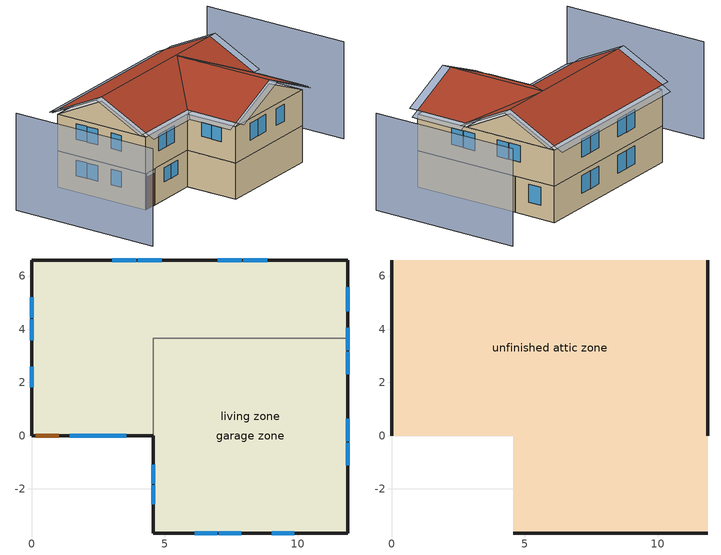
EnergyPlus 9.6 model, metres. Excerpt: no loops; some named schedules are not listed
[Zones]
garage zone
 floor foundation (FloorFndGrndUnfinSlab): 4.57,-3.66 4.57,3.66 11.89,3.66 11.89,-3.66 z0
 wall outside (WallExtUninsUnfin): 4.57,0 4.57,-3.66 11.89,-3.66 11.89,3.66 z0:2.44
 wall to living zone (WallIntFinInsUnfin Reversed): 11.89,3.66 4.57,3.66 4.57,0 z0:2.44
living zone
 floor to garage zone (FloorFinInsUnfin): 11.89,3.66 11.89,-3.66 4.57,-3.66 4.57,3.66 z2.44
 floor foundation (FloorFndGrndFinSlab): 0,0 0,6.6 11.89,6.6 11.89,3.66 4.57,3.66 4.57,0 z0
 wall outside (WallExtInsFin): 11.89,3.66 11.89,6.6 0,6.6 0,0 0.13,0 1.05,0 4.57,0 z0:2.44; 0,6.6 0,0 4.57,0 4.57,-3.66 11.89,-3.66 11.89,6.6 0,6.6 z2.44:4.88
 window (WindowConstruction): 11.89,4.68 11.89,5.58 z0.94:2.13; 2.06,0 2.78,0 / 2.84,0 3.56,0 z1.18:2.13; 0,5.21 0,4.43 / 0,4.37 0,3.59 / 0,2.59 0,1.81 z3.54:4.57; 8.86,6.6 7.96,6.6 / 7.89,6.6 6.99,6.6 / 4.9,6.6 3.99,6.6 / 3.93,6.6 3.03,6.6 z3.37:4.57; 11.89,-1.11 11.89,-0.27 / 11.89,-0.21 11.89,0.63 / 11.89,2.31 11.89,3.15 / 11.89,3.21 11.89,4.05 / 6.13,-3.66 6.98,-3.66 / 7.04,-3.66 7.89,-3.66 / 9.03,-3.66 9.87,-3.66 z3.45:4.57; 4.57,-1.09 4.57,-1.8 / 4.57,-1.86 4.57,-2.57 z3.63:4.57; 1.44,0 2.26,0 / 2.32,0 3.13,0 z3.48:4.57; 0,5.21 0,4.43 / 0,4.37 0,3.59 / 0,2.59 0,1.81 z1.1:2.13; 8.86,6.6 7.96,6.6 / 7.89,6.6 6.99,6.6 / 4.9,6.6 3.99,6.6 / 3.93,6.6 3.03,6.6 z0.93:2.13
 door (Door): 0.15,0 1.02,0 z0:2.13
unfinished attic zone
 floor to living zone (FloorFinInsUnfinAttic): 11.89,6.6 11.89,0 0,0 0,6.6 z4.88; 4.57,-3.66 4.57,0 11.89,0 11.89,-3.66 z4.88
 wall outside (WallExtUninsUnfin): 0,3.3,6.53 0,6.6,4.88 0,0,4.88; 11.89,3.3,6.53 11.89,0,4.88 11.89,6.6,4.88; 4.57,-3.66,4.88 11.89,-3.66,4.88 8.23,-3.66,6.52
 roof outside (RoofUnfinInsExt): 0,3.3,6.83 11.89,3.3,6.83 11.89,6.6,5.18 0,6.6,5.18; 4.57,0,5.15 4.57,-3.66,5.15 8.23,-3.66,6.79 8.23,3.28,6.79; 11.89,0,5.15 8.23,3.28,6.79 8.23,-3.66,6.79 11.89,-3.66,5.15; 0,3.3,6.83 0,0,5.18 4.57,0,5.18 8.23,3.28,6.82 11.89,0,5.18 11.89,3.3,6.83
shading: -4.57,6.6 -4.57,-3.66 / 16.46,-3.66 16.46,6.6 z0:6.53; 11.89,4.68 11.89,5.58 z0.94:2.13; 2.06,0 2.78,0 / 2.84,0 3.56,0 z1.18:2.13; 0,5.21 0,4.43 / 0,4.37 0,3.59 / 0,2.59 0,1.81 z3.54:4.57; 8.86,6.6 7.96,6.6 / 7.89,6.6 6.99,6.6 / 4.9,6.6 3.99,6.6 / 3.93,6.6 3.03,6.6 z3.37:4.57; 11.89,-1.11 11.89,-0.27 / 11.89,-0.21 11.89,0.63 / 11.89,2.31 11.89,3.15 / 11.89,3.21 11.89,4.05 / 6.13,-3.66 6.98,-3.66 / 7.04,-3.66 7.89,-3.66 / 9.03,-3.66 9.87,-3.66 z3.45:4.57; 4.57,-1.09 4.57,-1.8 / 4.57,-1.86 4.57,-2.57 z3.63:4.57; 1.44,0 2.26,0 / 2.32,0 3.13,0 z3.48:4.57; 0,5.21 0,4.43 / 0,4.37 0,3.59 / 0,2.59 0,1.81 z1.1:2.13; 8.86,6.6 7.96,6.6 / 7.89,6.6 6.99,6.6 / 4.9,6.6 3.99,6.6 / 3.93,6.6 3.03,6.6 z0.93:2.13; -0.61,6.6,5.18 -0.61,3.3,6.83 0,3.3,6.83 0,6.6,5.18; 12.5,3.3,6.83 12.5,6.6,5.18 11.89,6.6,5.18 11.89,3.3,6.83; 11.89,7.21,4.88 0,7.21,4.88 0,6.6,5.18 11.89,6.6,5.18; 3.96,0,4.88 3.96,-3.66,4.88 4.57,-3.66,5.15 4.57,0,5.15; 4.57,-4.27,5.15 8.23,-4.27,6.79 8.23,-3.66,6.79 4.57,-3.66,5.15; 12.5,-3.66,4.88 12.5,0,4.88 11.89,0,5.15 11.89,-3.66,5.15; 8.23,-4.27,6.79 11.89,-4.27,5.15 11.89,-3.66,5.15 8.23,-3.66,6.79; -0.61,3.3,6.83 -0.61,0,5.18 0,0,5.18 0,3.3,6.83; 0,-0.61,4.88 4.57,-0.61,4.88 4.57,0,5.18 0,0,5.18; 12.5,0,5.18 12.5,3.3,6.83 11.89,3.3,6.83 11.89,0,5.18
[Building]
Building 1: North Axis {deg}=45; Terrain=Suburbs
[Site:Location]
Denver-Aurora-Buckley AFB: Latitude {deg}=39.72; Longitude {deg}=-104.75; Time Zone {hr}=-7; Elevation {m}=1726
[Site:GroundTemperature:Deep]
16.5855, 16.5855, 16.5855, 16.5855, 16.5855, 16.5855, 16.5855, 16.5855, 16.5855, 16.5855, 16.5855, 16.5855
[Site:WaterMainsTemperature]
Calculation Method=Correlation; Annual Average Outdoor Air Temperature {C}=16.5855; Maximum Difference In Monthly Average Outdoor Air Temperatures {deltaC}=22.4263
[Material] Roughness=Rough
Name | Thickness {m} | Conductivity {W/m-K} | Density {kg/m3} | Specific Heat {J/kg-K} | Thermal Absorptance | Solar Absorptance | Visible Absorptance
Asphalt Shingles&#44 Medium | 0.009525 | 0.162714 | 1121.4 | 1465.45 | 0.91 | 0.85 | 0.85
Concrete 4.0 in. | 0.1016 | 1.803125 | 2242.8 | 837.4 | 0.9 | 0.7 | 0.7
DoorMaterial | 0.04445 | 0.0612267 | 512.64 | 1214.23 | 0.82 | 0.3 | 0.3
Drywall 0.5 in. | 0.0127 | 0.160291 | 801 | 837.4 | 0.9 | 0.5 | 0.1
Floor Covering | 0.0127 | 0.0433444 | 54.468 | 1339.84 | 0.9 | 0.9 | 0.7
FloorFinStudAndAirFloor | 0.1397 | 0.557395 | 67.691 | 1210.98 | 0.9 | 0.5 | 0.9
FloorIns | 0.1397 | 1.90491 | 67.691 | 1210.98 | 0.82 | 0.3 | 0.3
FloorUAAdditionalCeilingIns | 0.196342 | 0.0539976 | 16.02 | 1046.75 | 0.9 | 0.7 | 0.7
FloorUATrussandIns | 0.0889 | 0.0564573 | 50.7834 | 1165.1 | 0.9 | 0.5 | 0.9
FootingMaterial; FootingMaterial 1 | 0.2032 | 1.803125 | 2242.8 | 837.4 | 0.9 | 0.7 | 0.7
FoundationIntHorizIns; FoundationIntVertIns | 0.051816 | 0.029427 | 32.04 | 1214.23 | 0.9 | 0.7 | 0.7
res furniture material living space|story 2 | 0.1524 | 0.115458 | 640.8 | 1214.23 | 0.9 | 0.6 | 0.1
RoofSheathing | 0.01905 | 0.115458 | 512.64 | 1214.23 | 0.82 | 0.3 | 0.3
RoofUARoofIns | 0.18415 | 8.02397 | 37.0049 | 1207.88 | 0.91 | 0.85 | 0.91
WallSheathing | 0.0127 | 0.115458 | 512.64 | 1214.23 | 0.82 | 0.3 | 0.3
WallStudAndCavity | 0.0889 | 0.0596343 | 162.403 | 1178.92 | 0.92 | 0.75 | 0.92
WallStudAndCavity 1 | 0.0889 | 0.0607137 | 162.403 | 1178.92 | 0.82 | 0.3 | 0.82
WallStudAndCavity 2 | 0.0889 | 0.384544 | 83.0341 | 1211.67 | 0.92 | 0.75 | 0.92
WallStudAndCavity 3 | 0.0889 | 0.397942 | 83.0341 | 1211.67 | 0.82 | 0.3 | 0.3
Wood Floor | 0.015875 | 0.115458 | 544.68 | 1214.23 | 0.9 | 0.7 | 0.7
Wood&#44 Medium/Dark | 0.0254 | 0.102417 | 544.68 | 1172.36 | 0.92 | 0.75 | 0.75
[WindowMaterial:SimpleGlazingSystem]
WindowMaterial: U-Factor {W/m2-K}=4.76952; Solar Heat Gain Coefficient=0.63
[Construction]
Door: DoorMaterial
FloorFinInsUnfin: FloorIns, RoofSheathing, Wood Floor, Floor Covering
FloorFinInsUnfinAttic: Drywall 0.5 in., FloorUATrussandIns, FloorUAAdditionalCeilingIns
FloorFinUninsFin Reversed: Floor Covering, Wood Floor, RoofSheathing, FloorFinStudAndAirFloor, Drywall 0.5 in.
FloorFndGrndFinSlab: Concrete 4.0 in., Floor Covering
FloorFndGrndUnfinSlab: Concrete 4.0 in.
FootingConstruction: FootingMaterial
FootingConstruction 1: FootingMaterial 1
res furniture construction garage space; res furniture construction living space; res furniture construction living space|story 2: res furniture material living space|story 2
RoofUnfinInsExt: Asphalt Shingles&#44 Medium, RoofSheathing, RoofUARoofIns
WallExtInsFin: Wood&#44 Medium/Dark, WallSheathing, WallStudAndCavity, Drywall 0.5 in.
WallExtUninsUnfin: Wood&#44 Medium/Dark, WallSheathing, WallStudAndCavity 2
WallIntFinInsUnfin Reversed: WallStudAndCavity 1, WallSheathing
WallIntFinUninsFin: WallStudAndCavity 3, Drywall 0.5 in.
WindowConstruction: WindowMaterial
[Zone] Multiplier=1; Part of Total Floor Area=Yes
Name | Floor Area {m2}
garage zone; unfinished attic zone
living zone | 157.006
[InternalMass]
Name | Construction | Zone or ZoneList | Surface Area {m2}
res furniture mass garage space | res furniture construction garage space | garage zone | 5.35122
Merged Surface 14 - Surface 15 | FloorFinUninsFin Reversed | living zone | 51.747
living space Partition | WallIntFinUninsFin | living zone | 51.747
living space|story 2 Partition | WallIntFinUninsFin | living zone | 105.259
res furniture mass living space | res furniture construction living space | living zone | 20.6988
res furniture mass living space|story 2 | res furniture construction living space|story 2 | living zone | 42.1037
[Foundation:Kiva] Wall Height Above Grade {m}=0.2032; Wall Depth Below Slab {m}=0.2032
Name | Interior Horizontal Insulation Material | Interior Horizontal Insulation Depth {m} | Interior Horizontal Insulation Width {m} | Interior Vertical Insulation Material | Interior Vertical Insulation Depth {m} | Footing Wall Construction
Foundation Kiva 1 | FoundationIntHorizIns | 0 | 0.6096 | FoundationIntVertIns | 0.1016 | FootingConstruction
Foundation Kiva 2 |  |  |  |  |  | FootingConstruction 1
[Foundation:Kiva:Settings]
Soil Conductivity {W/m-K}=1.731; Soil Density {kg/m3}=1842.3; Soil Specific Heat {J/kg-K}=418.7; Ground Solar Absorptivity=0.9; Ground Thermal Absorptivity=0.9; Ground Surface Roughness {m}=0.03; Far-Field Width {m}=40; Deep-Ground Boundary Condition=ZeroFlux; Deep-Ground Depth {m}=40; Minimum Cell Dimension {m}=0.02; Maximum Cell Growth Coefficient=1.5; Simulation Timestep=Hourly
[SurfaceProperty:ExposedFoundationPerimeter] Exposed Perimeter Calculation Method=TotalExposedPerimeter
Name | Total Exposed Perimeter {m}
Surface 1 | 18.288
Surface 7 | 26.0096
[People] Zone or ZoneList or Space or SpaceList=living zone; Number of People Schedule=occupants; Number of People Calculation Method=People; Fraction Radiant=0.319734; Sensible Heat Fraction=0.573; Activity Level Schedule=res occupants activity schedule; Carbon Dioxide Generation Rate {m3/s-W}=0; Enable ASHRAE 55 Comfort Warnings=No; Mean Radiant Temperature Calculation Type=ZoneAveraged
Name | Number of People
res occupants|living space | 0.329586
res occupants|living space|story 2 | 0.670414
[Lights] Design Level Calculation Method=LightingLevel; Return Air Fraction=0; Fraction Radiant=0.6; Fraction Visible=0.2; Fraction Replaceable=1
Name | Zone or ZoneList or Space or SpaceList | Schedule | Lighting Level {W}
res lighting garage garage space | garage zone | lighting_garage | 6.1129
res lighting interior living space | living zone | lighting_interior | 110.681
res lighting interior living space|story 2 | living zone | lighting_interior | 225.138
[ElectricEquipment] Zone or ZoneList or Space or SpaceList=living zone; Design Level Calculation Method=EquipmentLevel
Name | Schedule | Design Level {W} | Fraction Latent | Fraction Radiant | Fraction Lost
res cd electric | clothes_dryer | 7375.57 | 0.05 | 0.09 | 0.8
res ceil fan | ceiling_fan | 25.5712 | 0 | 0.558 | 0
res cw | clothes_washer_power | 1528.8 | 0 | 0.48 | 0.2
res infil_1 bath fan; res infil_1 house fan; res infil_1 range fan | Always On Discrete | 0 | 0 | 0 | 1
res misc plug loads|living space | plug_loads | 287.217 | 0.021 | 0.558 | 0.049
res misc plug loads|living space|story 2 | plug_loads | 584.231 | 0.021 | 0.558 | 0.049
res range electric | cooking_range | 3201.58 | 0.3 | 0.24 | 0.3
res refrig | res refrig schedule | 65.0889 | 0 | 0 | 0
[OtherEquipment] Fuel Type=None; Zone or ZoneList or Space or SpaceList=living zone; Design Level Calculation Method=EquipmentLevel; Fraction Radiant=0; Fraction Lost=0
Name | Schedule | Design Level {W} | Fraction Latent
res bath | baths | 4493.54 | 0
res hot water distribution | showers | 3541.08 | 0
res shower | showers | 2579.91 | 0.486891
res sink | sinks | 533.164 | 0.311263
[ZoneInfiltration:DesignFlowRate] Zone or ZoneList=living zone; Schedule=Always On Discrete; Design Flow Rate Calculation Method=Flow/Zone; Design Flow Rate {m3/s}=0
res infil_1 flow; res nv_1 flow
[ZoneInfiltration:EffectiveLeakageArea] Schedule=Always On Discrete
Name | Zone | Effective Air Leakage Area {cm2} | Stack Coefficient | Wind Coefficient
res infil|garage space | garage zone | 408.02 | 0.000129067 | 4.38083e-05
res infil|unfinished attic space | unfinished attic zone | 3505.13 | 0.000135919 | 4.09093e-05
[Exterior:Lights]
res lighting exterior: Schedule=lighting_exterior; Design Level {W}=11.2783
[ZoneControl:Thermostat]
living zone Thermostat: Zone or ZoneList=living zone; Control Type Schedule=living zone Thermostat Schedule; Control 1=living zone temperature setpoint; Temperature Difference Between Cutout And Setpoint {deltaC}=0
[ThermostatSetpoint:DualSetpoint]
living zone temperature setpoint: Heating Setpoint Temperature Schedule=heating_sch; Cooling Setpoint Temperature Schedule=cooling_sch
[ZoneHVAC:Baseboard:RadiantConvective:Electric]
Zone HVAC Baseboard Radiant Convective Electric: Availability Schedule=Always On Discrete hvac_library; Heating Design Capacity Method=HeatingDesignCapacity; Heating Design Capacity {W}=1200; Heating Design Capacity Per Floor Area {W/m2}=0; Fraction of Autosized Heating Design Capacity=1; Efficiency=1; Fraction Radiant=0.2; Fraction of Radiant Energy Incident on People=0.3; Surface 1=Surface 37; Fraction of Radiant Energy to Surface 1=0.000601563; Surface 2=Surface 36; Fraction of Radiant Energy to Surface 2=0.00436563; Surface 3=Surface 16; Fraction of Radiant Energy to Surface 3=0.0312812; Surface 4=Surface 11; Fraction of Radiant Energy to Surface 4=0.03465; Surface 5=Surface 18; Fraction of Radiant Energy to Surface 5=0.0486062; Surface 6=Surface 8; Fraction of Radiant Energy to Surface 6=0.0312812; Surface 7=Surface 12; Fraction of Radiant Energy to Surface 7=0.017325; Surface 8=Surface 13; Fraction of Radiant Energy to Surface 8=0.0166891; Surface 9=Surface 10; Fraction of Radiant Energy to Surface 9=0.0139562; Surface 10=Surface 17; Fraction of Radiant Energy to Surface 10=0.0563062; Surface 11=Surface 20; Fraction of Radiant Energy to Surface 11=0.017325; Surface 12=Surface 22; Fraction of Radiant Energy to Surface 12=0.208826; Surface 13=Surface 29; Fraction of Radiant Energy to Surface 13=0.0177935; Surface 14=Surface 30; Fraction of Radiant Energy to Surface 14=0.0711739; Surface 15=Surface 7; Fraction of Radiant Energy to Surface 15=0.0172065; Surface 16=Surface 21; Fraction of Radiant Energy to Surface 16=0.0216562; Surface 17=Surface 19; Fraction of Radiant Energy to Surface 17=0.03465; Surface 18=Surface 9; Fraction of Radiant Energy to Surface 18=0.0563062
[Zone equipment]
living zone: Zone HVAC Baseboard Radiant Convective Electric
[EnergyManagementSystem:Sensor]
Name | Output:Variable or Output:Meter Index Key | Output:Variable or Output:Meter
res_af_1_tin_s | living zone | Zone Mean Air Temperature
res_af_1_tt_s | living zone | Zone Outdoor Air Drybulb Temperature
res_af_vw_s |  | Site Wind Speed
res_infil_1_bath_sch_s | res mv_1 bath exhaust schedule | Schedule Value
res_infil_1_dryer_sch_s | clothes_dryer_exhaust | Schedule Value
res_infil_1_range_sch_s | res mv_1 range exhaust schedule | Schedule Value
res_infil_1_wh_sch_s | Always On Discrete | Schedule Value
res_nv_1_nva_s | res nv_1 avail schedule | Schedule Value
res_nv_1_sp_s | res nv_1 temp schedule | Schedule Value
res_nv_pb_s |  | Site Outdoor Air Barometric Pressure
res_nv_wt_s |  | Site Outdoor Air Humidity Ratio
res_shower_mixsp | fixtures temperature schedule | Schedule Value
[EnergyManagementSystem:Actuator]
Name | Actuated Component Unique | Actuated Component Type | Actuated Component Control Type
res_infil_1_bath_fan_act | res infil_1 bath fan | ElectricEquipment | Electricity Rate
res_infil_1_flow_act | res infil_1 flow | Zone Infiltration | Air Exchange Flow Rate
res_infil_1_house_fan_act | res infil_1 house fan | ElectricEquipment | Electricity Rate
res_infil_1_range_fan_act | res infil_1 range fan | ElectricEquipment | Electricity Rate
res_nv_1_flow_act | res nv_1 flow | Zone Infiltration | Air Exchange Flow Rate
[EnergyManagementSystem:ProgramCallingManager]
res af_1 program calling manager: BeginTimestepBeforePredictor; res_infil_1_program; res_nv_1_program
res shower sag: EndOfSystemTimestepAfterHVACReporting; res_shower_sag
[EnergyManagementSystem:Program]
res_infil_1_program: Set p_m = 0.14; Set p_s = 0.22; Set s_m = 270; Set s_s = 370; Set z_m = 9.99744; Set z_s = 4.8768; Set f_t = (((s_m/z_m)^p_m)*((z_s/s_s)^p_s)); Set Tdiff = res_af_1_tin_s-res_af_1_tt_s; Set dT = @Abs Tdiff; Set c = 0.1265; Set Cs = 0.0872; Set Cw = 0.1594; Set n = 0.65; Set sft = (f_t*0.5); Set temp1 = ((c*Cw)*((sft*res_af_vw_s)^(2*n)))^2; Set Qn = (((c*Cs*(dT^n))^2)+temp1)^0.5; Set Tdiff = res_af_1_tin_s-res_af_1_tt_s; Set QWHV = res_infil_1_wh_sch_s*0.0; Set Qrange = res_infil_1_range_sch_s*0.0472; Set Qdryer = res_infil_1_dryer_sch_s*0.0472; Set Qbath = res_infil_1_bath_sch_s*0.0472; Set QductsOut = 0; Set QductsIn = 0; Set Qout = Qrange+Qbath+Qdryer+QductsOut; Set Qin = QWHV+QductsIn; Set faneff_wh = 1; Set res_infil_1_house_fan_act = (QWHV*300)/faneff_wh*0; Set faneff_sp = 0.4719474432000001; Set res_infil_1_range_fan_act = (Qrange*300)/faneff_sp; Set res_infil_1_bath_fan_act = (Qbath*300)/faneff_sp; Set Qfan = (@Max Qout Qin); If Qfan > 0; Set Qavg = ((Qout + Qin) / 2.0); If ((@Abs (Qout - Qavg)) / Qavg) <= 0.1; Set phi = 1; Else; Set phi = (Qn / (Qn + Qfan)); EndIf; Set Qinf_adj = phi * Qn; Else; Set Qinf_adj = Qn; EndIf; Set res_infil_1_flow_act = Qfan + Qinf_adj
res_nv_1_program: Set Tdiff = res_af_1_tin_s-res_af_1_tt_s; Set dT = (@Abs Tdiff); Set pt = (@RhFnTdbWPb res_af_1_tt_s res_nv_wt_s res_nv_pb_s); Set NVA = 10183.362352046373; Set Cs = 0.00017926040778923255; Set Cw = 8.70903777141566e-05; Set MNV = 2.1269098106880002; Set MHR = 0.0115; Set MRH = 0.7; Set temp1 = (res_nv_1_nva_s*NVA); Set SGNV = temp1*((((Cs*dT)+(Cw*(res_af_vw_s^2)))^0.5)/1000); If (res_nv_wt_s<MHR) && (pt<MRH) && (res_af_1_tin_s>res_nv_1_sp_s); Set temp2 = (res_af_1_tin_s-res_nv_1_sp_s); Set NVadj1 = temp2/(res_af_1_tin_s-res_af_1_tt_s); Set NVadj2 = (@Min NVadj1 1); Set NVadj3 = (@Max NVadj2 0); Set NVadj = SGNV*NVadj3; Set res_nv_1_flow_act = (@Min NVadj MNV); Else; Set res_nv_1_flow_act = 0; EndIf
res_shower_sag: If res_shower_vol > 0; Set ShowerTime=SystemTimeStep; Else; Set ShowerTime=0; EndIf; If (res_shower_vol > 0) && (res_shower_mixsp > res_shower_tout); Set ShowerSag=SystemTimeStep; Set ShowerE=res_shower_vol*4141170*(res_shower_mixsp-res_shower_tout); Else; Set ShowerSag=0; Set ShowerE=0; EndIf
[EnergyManagementSystem:OutputVariable] Type of Data in Variable=Summed; Update Frequency=SystemTimestep; EMS Program or Subroutine=res_shower_sag
Name | EMS Variable | Units
Shower Draw Time|unit 1 | ShowerTime | hr
Unmet Shower Energy|unit 1 | ShowerE | J
Unmet Shower Time|unit 1 | ShowerSag | hr
[Schedule:Day:Interval]
res refrig schedule allday1; res refrig schedule allday12: No, 01:00, 0.610949, 02:00, 0.595675, 03:00, 0.580401, 04:00, 0.565128, 06:00, 0.549854, 07:00, 0.580401, 08:00, 0.610949, 10:00, 0.626223, 12:00, 0.610949, 15:00, 0.641496, 16:00, 0.626223, 17:00, 0.672044, 18:00, 0.733139, 19:00, 0.763686, 20:00, 0.733139, 21:00, 0.717865, 22:00, 0.702591, 23:00, 0.672044, 24:00, 0.626223
res refrig schedule allday2: No, 01:00, 0.609489, 02:00, 0.594252, 03:00, 0.579015, 04:00, 0.563777, 06:00, 0.54854, 07:00, 0.579015, 08:00, 0.609489, 10:00, 0.624726, 12:00, 0.609489, 15:00, 0.639964, 16:00, 0.624726, 17:00, 0.670438, 18:00, 0.731387, 19:00, 0.761861, 20:00, 0.731387, 21:00, 0.71615, 22:00, 0.700912, 23:00, 0.670438, 24:00, 0.624726
res refrig schedule allday3; res refrig schedule allday4; res refrig schedule allday5: No, 01:00, 0.791241, 02:00, 0.77146, 03:00, 0.751679, 04:00, 0.731898, 06:00, 0.712117, 07:00, 0.751679, 08:00, 0.791241, 10:00, 0.811022, 12:00, 0.791241, 15:00, 0.830803, 16:00, 0.811022, 17:00, 0.870365, 18:00, 0.949489, 19:00, 0.989051, 20:00, 0.949489, 21:00, 0.929708, 22:00, 0.909927, 23:00, 0.870365, 24:00, 0.811022
res refrig schedule allday6; res refrig schedule allday7; res refrig schedule allday8; res refrig schedule allday9: No, 01:00, 0.8, 02:00, 0.78, 03:00, 0.76, 04:00, 0.74, 06:00, 0.72, 07:00, 0.76, 08:00, 0.8, 10:00, 0.82, 12:00, 0.8, 15:00, 0.84, 16:00, 0.82, 17:00, 0.88, 18:00, 0.96, 19:00, 1, 20:00, 0.96, 21:00, 0.94, 22:00, 0.92, 23:00, 0.88, 24:00, 0.82
res refrig schedule allday10: No, 01:00, 0.679562, 02:00, 0.662573, 03:00, 0.645584, 04:00, 0.628595, 06:00, 0.611606, 07:00, 0.645584, 08:00, 0.679562, 10:00, 0.696551, 12:00, 0.679562, 15:00, 0.71354, 16:00, 0.696551, 17:00, 0.747518, 18:00, 0.815474, 19:00, 0.849453, 20:00, 0.815474, 21:00, 0.798485, 22:00, 0.781496, 23:00, 0.747518, 24:00, 0.696551
res refrig schedule allday11: No, 01:00, 0.675182, 02:00, 0.658303, 03:00, 0.641423, 04:00, 0.624544, 06:00, 0.607664, 07:00, 0.641423, 08:00, 0.675182, 10:00, 0.692062, 12:00, 0.675182, 15:00, 0.708942, 16:00, 0.692062, 17:00, 0.742701, 18:00, 0.810219, 19:00, 0.843978, 20:00, 0.810219, 21:00, 0.793339, 22:00, 0.77646, 23:00, 0.742701, 24:00, 0.692062
Schedule Day 8; res refrig schedule winter design: No, 24:00, 0
res refrig schedule summer design: No, 24:00, 1
[Schedule:Week:Daily]
res refrig schedule Week Rule - Jan1-Jan28: res refrig schedule allday1, res refrig schedule allday1, res refrig schedule allday1, res refrig schedule allday1, res refrig schedule allday1, res refrig schedule allday1, res refrig schedule allday1, Schedule Day 8, res refrig schedule summer design, res refrig schedule winter design, Schedule Day 8, Schedule Day 8
res refrig schedule Week Rule - Jan29-Feb4: res refrig schedule allday1, res refrig schedule allday1, res refrig schedule allday1, res refrig schedule allday2, res refrig schedule allday2, res refrig schedule allday2, res refrig schedule allday2, Schedule Day 8, res refrig schedule summer design, res refrig schedule winter design, Schedule Day 8, Schedule Day 8
res refrig schedule Week Rule - Feb5-Feb25: res refrig schedule allday2, res refrig schedule allday2, res refrig schedule allday2, res refrig schedule allday2, res refrig schedule allday2, res refrig schedule allday2, res refrig schedule allday2, Schedule Day 8, res refrig schedule summer design, res refrig schedule winter design, Schedule Day 8, Schedule Day 8
res refrig schedule Week Rule - Feb26-Mar4: res refrig schedule allday2, res refrig schedule allday2, res refrig schedule allday2, res refrig schedule allday3, res refrig schedule allday3, res refrig schedule allday3, res refrig schedule allday3, Schedule Day 8, res refrig schedule summer design, res refrig schedule winter design, Schedule Day 8, Schedule Day 8
res refrig schedule Week Rule - Mar5-Mar25: res refrig schedule allday3, res refrig schedule allday3, res refrig schedule allday3, res refrig schedule allday3, res refrig schedule allday3, res refrig schedule allday3, res refrig schedule allday3, Schedule Day 8, res refrig schedule summer design, res refrig schedule winter design, Schedule Day 8, Schedule Day 8
res refrig schedule Week Rule - Mar26-Apr1: res refrig schedule allday3, res refrig schedule allday3, res refrig schedule allday3, res refrig schedule allday3, res refrig schedule allday3, res refrig schedule allday3, res refrig schedule allday4, Schedule Day 8, res refrig schedule summer design, res refrig schedule winter design, Schedule Day 8, Schedule Day 8
res refrig schedule Week Rule - Apr2-Apr29: res refrig schedule allday4, res refrig schedule allday4, res refrig schedule allday4, res refrig schedule allday4, res refrig schedule allday4, res refrig schedule allday4, res refrig schedule allday4, Schedule Day 8, res refrig schedule summer design, res refrig schedule winter design, Schedule Day 8, Schedule Day 8
res refrig schedule Week Rule - Apr30-May6: res refrig schedule allday4, res refrig schedule allday5, res refrig schedule allday5, res refrig schedule allday5, res refrig schedule allday5, res refrig schedule allday5, res refrig schedule allday5, Schedule Day 8, res refrig schedule summer design, res refrig schedule winter design, Schedule Day 8, Schedule Day 8
res refrig schedule Week Rule - May7-May27: res refrig schedule allday5, res refrig schedule allday5, res refrig schedule allday5, res refrig schedule allday5, res refrig schedule allday5, res refrig schedule allday5, res refrig schedule allday5, Schedule Day 8, res refrig schedule summer design, res refrig schedule winter design, Schedule Day 8, Schedule Day 8
res refrig schedule Week Rule - May28-Jun3: res refrig schedule allday5, res refrig schedule allday5, res refrig schedule allday5, res refrig schedule allday5, res refrig schedule allday6, res refrig schedule allday6, res refrig schedule allday6, Schedule Day 8, res refrig schedule summer design, res refrig schedule winter design, Schedule Day 8, Schedule Day 8
res refrig schedule Week Rule - Jun4-Jun24: res refrig schedule allday6, res refrig schedule allday6, res refrig schedule allday6, res refrig schedule allday6, res refrig schedule allday6, res refrig schedule allday6, res refrig schedule allday6, Schedule Day 8, res refrig schedule summer design, res refrig schedule winter design, Schedule Day 8, Schedule Day 8
res refrig schedule Week Rule - Jun25-Jul1: res refrig schedule allday6, res refrig schedule allday6, res refrig schedule allday6, res refrig schedule allday6, res refrig schedule allday6, res refrig schedule allday6, res refrig schedule allday7, Schedule Day 8, res refrig schedule summer design, res refrig schedule winter design, Schedule Day 8, Schedule Day 8
res refrig schedule Week Rule - Jul2-Jul29: res refrig schedule allday7, res refrig schedule allday7, res refrig schedule allday7, res refrig schedule allday7, res refrig schedule allday7, res refrig schedule allday7, res refrig schedule allday7, Schedule Day 8, res refrig schedule summer design, res refrig schedule winter design, Schedule Day 8, Schedule Day 8
res refrig schedule Week Rule - Jul30-Aug5: res refrig schedule allday7, res refrig schedule allday7, res refrig schedule allday8, res refrig schedule allday8, res refrig schedule allday8, res refrig schedule allday8, res refrig schedule allday8, Schedule Day 8, res refrig schedule summer design, res refrig schedule winter design, Schedule Day 8, Schedule Day 8
res refrig schedule Week Rule - Aug6-Aug26: res refrig schedule allday8, res refrig schedule allday8, res refrig schedule allday8, res refrig schedule allday8, res refrig schedule allday8, res refrig schedule allday8, res refrig schedule allday8, Schedule Day 8, res refrig schedule summer design, res refrig schedule winter design, Schedule Day 8, Schedule Day 8
res refrig schedule Week Rule - Aug27-Sep2: res refrig schedule allday8, res refrig schedule allday8, res refrig schedule allday8, res refrig schedule allday8, res refrig schedule allday8, res refrig schedule allday9, res refrig schedule allday9, Schedule Day 8, res refrig schedule summer design, res refrig schedule winter design, Schedule Day 8, Schedule Day 8
res refrig schedule Week Rule - Sep3-Sep30: res refrig schedule allday9, res refrig schedule allday9, res refrig schedule allday9, res refrig schedule allday9, res refrig schedule allday9, res refrig schedule allday9, res refrig schedule allday9, Schedule Day 8, res refrig schedule summer design, res refrig schedule winter design, Schedule Day 8, Schedule Day 8
res refrig schedule Week Rule - Oct1-Oct28: res refrig schedule allday10, res refrig schedule allday10, res refrig schedule allday10, res refrig schedule allday10, res refrig schedule allday10, res refrig schedule allday10, res refrig schedule allday10, Schedule Day 8, res refrig schedule summer design, res refrig schedule winter design, Schedule Day 8, Schedule Day 8
res refrig schedule Week Rule - Oct29-Nov4: res refrig schedule allday10, res refrig schedule allday10, res refrig schedule allday10, res refrig schedule allday11, res refrig schedule allday11, res refrig schedule allday11, res refrig schedule allday11, Schedule Day 8, res refrig schedule summer design, res refrig schedule winter design, Schedule Day 8, Schedule Day 8
res refrig schedule Week Rule - Nov5-Nov25: res refrig schedule allday11, res refrig schedule allday11, res refrig schedule allday11, res refrig schedule allday11, res refrig schedule allday11, res refrig schedule allday11, res refrig schedule allday11, Schedule Day 8, res refrig schedule summer design, res refrig schedule winter design, Schedule Day 8, Schedule Day 8
res refrig schedule Week Rule - Nov26-Dec2: res refrig schedule allday11, res refrig schedule allday11, res refrig schedule allday11, res refrig schedule allday11, res refrig schedule allday11, res refrig schedule allday12, res refrig schedule allday12, Schedule Day 8, res refrig schedule summer design, res refrig schedule winter design, Schedule Day 8, Schedule Day 8
res refrig schedule Week Rule - Dec3-Dec31: res refrig schedule allday12, res refrig schedule allday12, res refrig schedule allday12, res refrig schedule allday12, res refrig schedule allday12, res refrig schedule allday12, res refrig schedule allday12, Schedule Day 8, res refrig schedule summer design, res refrig schedule winter design, Schedule Day 8, Schedule Day 8
res mv_1 bath exhaust schedule Week Rule - Jan1-Jan28: res mv_1 bath exhaust schedule allday1, res mv_1 bath exhaust schedule allday1, res mv_1 bath exhaust schedule allday1, res mv_1 bath exhaust schedule allday1, res mv_1 bath exhaust schedule allday1, res mv_1 bath exhaust schedule allday1, res mv_1 bath exhaust schedule allday1, Schedule Day 16, res mv_1 bath exhaust schedule summer design, res mv_1 bath exhaust schedule winter design, Schedule Day 16, Schedule Day 16
res mv_1 bath exhaust schedule Week Rule - Jan29-Feb4: res mv_1 bath exhaust schedule allday1, res mv_1 bath exhaust schedule allday1, res mv_1 bath exhaust schedule allday1, res mv_1 bath exhaust schedule allday2, res mv_1 bath exhaust schedule allday2, res mv_1 bath exhaust schedule allday2, res mv_1 bath exhaust schedule allday2, Schedule Day 16, res mv_1 bath exhaust schedule summer design, res mv_1 bath exhaust schedule winter design, Schedule Day 16, Schedule Day 16
res mv_1 bath exhaust schedule Week Rule - Feb5-Feb25: res mv_1 bath exhaust schedule allday2, res mv_1 bath exhaust schedule allday2, res mv_1 bath exhaust schedule allday2, res mv_1 bath exhaust schedule allday2, res mv_1 bath exhaust schedule allday2, res mv_1 bath exhaust schedule allday2, res mv_1 bath exhaust schedule allday2, Schedule Day 16, res mv_1 bath exhaust schedule summer design, res mv_1 bath exhaust schedule winter design, Schedule Day 16, Schedule Day 16
res mv_1 bath exhaust schedule Week Rule - Feb26-Mar4: res mv_1 bath exhaust schedule allday2, res mv_1 bath exhaust schedule allday2, res mv_1 bath exhaust schedule allday2, res mv_1 bath exhaust schedule allday3, res mv_1 bath exhaust schedule allday3, res mv_1 bath exhaust schedule allday3, res mv_1 bath exhaust schedule allday3, Schedule Day 16, res mv_1 bath exhaust schedule summer design, res mv_1 bath exhaust schedule winter design, Schedule Day 16, Schedule Day 16
res mv_1 bath exhaust schedule Week Rule - Mar5-Mar25: res mv_1 bath exhaust schedule allday3, res mv_1 bath exhaust schedule allday3, res mv_1 bath exhaust schedule allday3, res mv_1 bath exhaust schedule allday3, res mv_1 bath exhaust schedule allday3, res mv_1 bath exhaust schedule allday3, res mv_1 bath exhaust schedule allday3, Schedule Day 16, res mv_1 bath exhaust schedule summer design, res mv_1 bath exhaust schedule winter design, Schedule Day 16, Schedule Day 16
res mv_1 bath exhaust schedule Week Rule - Mar26-Apr1: res mv_1 bath exhaust schedule allday3, res mv_1 bath exhaust schedule allday3, res mv_1 bath exhaust schedule allday3, res mv_1 bath exhaust schedule allday3, res mv_1 bath exhaust schedule allday3, res mv_1 bath exhaust schedule allday3, res mv_1 bath exhaust schedule allday4, Schedule Day 16, res mv_1 bath exhaust schedule summer design, res mv_1 bath exhaust schedule winter design, Schedule Day 16, Schedule Day 16
res mv_1 bath exhaust schedule Week Rule - Apr2-Apr29: res mv_1 bath exhaust schedule allday4, res mv_1 bath exhaust schedule allday4, res mv_1 bath exhaust schedule allday4, res mv_1 bath exhaust schedule allday4, res mv_1 bath exhaust schedule allday4, res mv_1 bath exhaust schedule allday4, res mv_1 bath exhaust schedule allday4, Schedule Day 16, res mv_1 bath exhaust schedule summer design, res mv_1 bath exhaust schedule winter design, Schedule Day 16, Schedule Day 16
res mv_1 bath exhaust schedule Week Rule - Apr30-May6: res mv_1 bath exhaust schedule allday4, res mv_1 bath exhaust schedule allday5, res mv_1 bath exhaust schedule allday5, res mv_1 bath exhaust schedule allday5, res mv_1 bath exhaust schedule allday5, res mv_1 bath exhaust schedule allday5, res mv_1 bath exhaust schedule allday5, Schedule Day 16, res mv_1 bath exhaust schedule summer design, res mv_1 bath exhaust schedule winter design, Schedule Day 16, Schedule Day 16
res mv_1 bath exhaust schedule Week Rule - May7-May27: res mv_1 bath exhaust schedule allday5, res mv_1 bath exhaust schedule allday5, res mv_1 bath exhaust schedule allday5, res mv_1 bath exhaust schedule allday5, res mv_1 bath exhaust schedule allday5, res mv_1 bath exhaust schedule allday5, res mv_1 bath exhaust schedule allday5, Schedule Day 16, res mv_1 bath exhaust schedule summer design, res mv_1 bath exhaust schedule winter design, Schedule Day 16, Schedule Day 16
res mv_1 bath exhaust schedule Week Rule - May28-Jun3: res mv_1 bath exhaust schedule allday5, res mv_1 bath exhaust schedule allday5, res mv_1 bath exhaust schedule allday5, res mv_1 bath exhaust schedule allday5, res mv_1 bath exhaust schedule allday6, res mv_1 bath exhaust schedule allday6, res mv_1 bath exhaust schedule allday6, Schedule Day 16, res mv_1 bath exhaust schedule summer design, res mv_1 bath exhaust schedule winter design, Schedule Day 16, Schedule Day 16
res mv_1 bath exhaust schedule Week Rule - Jun4-Jun24: res mv_1 bath exhaust schedule allday6, res mv_1 bath exhaust schedule allday6, res mv_1 bath exhaust schedule allday6, res mv_1 bath exhaust schedule allday6, res mv_1 bath exhaust schedule allday6, res mv_1 bath exhaust schedule allday6, res mv_1 bath exhaust schedule allday6, Schedule Day 16, res mv_1 bath exhaust schedule summer design, res mv_1 bath exhaust schedule winter design, Schedule Day 16, Schedule Day 16
res mv_1 bath exhaust schedule Week Rule - Jun25-Jul1: res mv_1 bath exhaust schedule allday6, res mv_1 bath exhaust schedule allday6, res mv_1 bath exhaust schedule allday6, res mv_1 bath exhaust schedule allday6, res mv_1 bath exhaust schedule allday6, res mv_1 bath exhaust schedule allday6, res mv_1 bath exhaust schedule allday7, Schedule Day 16, res mv_1 bath exhaust schedule summer design, res mv_1 bath exhaust schedule winter design, Schedule Day 16, Schedule Day 16
res mv_1 bath exhaust schedule Week Rule - Jul2-Jul29: res mv_1 bath exhaust schedule allday7, res mv_1 bath exhaust schedule allday7, res mv_1 bath exhaust schedule allday7, res mv_1 bath exhaust schedule allday7, res mv_1 bath exhaust schedule allday7, res mv_1 bath exhaust schedule allday7, res mv_1 bath exhaust schedule allday7, Schedule Day 16, res mv_1 bath exhaust schedule summer design, res mv_1 bath exhaust schedule winter design, Schedule Day 16, Schedule Day 16
res mv_1 bath exhaust schedule Week Rule - Jul30-Aug5: res mv_1 bath exhaust schedule allday7, res mv_1 bath exhaust schedule allday7, res mv_1 bath exhaust schedule allday8, res mv_1 bath exhaust schedule allday8, res mv_1 bath exhaust schedule allday8, res mv_1 bath exhaust schedule allday8, res mv_1 bath exhaust schedule allday8, Schedule Day 16, res mv_1 bath exhaust schedule summer design, res mv_1 bath exhaust schedule winter design, Schedule Day 16, Schedule Day 16
res mv_1 bath exhaust schedule Week Rule - Aug6-Aug26: res mv_1 bath exhaust schedule allday8, res mv_1 bath exhaust schedule allday8, res mv_1 bath exhaust schedule allday8, res mv_1 bath exhaust schedule allday8, res mv_1 bath exhaust schedule allday8, res mv_1 bath exhaust schedule allday8, res mv_1 bath exhaust schedule allday8, Schedule Day 16, res mv_1 bath exhaust schedule summer design, res mv_1 bath exhaust schedule winter design, Schedule Day 16, Schedule Day 16
res mv_1 bath exhaust schedule Week Rule - Aug27-Sep2: res mv_1 bath exhaust schedule allday8, res mv_1 bath exhaust schedule allday8, res mv_1 bath exhaust schedule allday8, res mv_1 bath exhaust schedule allday8, res mv_1 bath exhaust schedule allday8, res mv_1 bath exhaust schedule allday9, res mv_1 bath exhaust schedule allday9, Schedule Day 16, res mv_1 bath exhaust schedule summer design, res mv_1 bath exhaust schedule winter design, Schedule Day 16, Schedule Day 16
res mv_1 bath exhaust schedule Week Rule - Sep3-Sep30: res mv_1 bath exhaust schedule allday9, res mv_1 bath exhaust schedule allday9, res mv_1 bath exhaust schedule allday9, res mv_1 bath exhaust schedule allday9, res mv_1 bath exhaust schedule allday9, res mv_1 bath exhaust schedule allday9, res mv_1 bath exhaust schedule allday9, Schedule Day 16, res mv_1 bath exhaust schedule summer design, res mv_1 bath exhaust schedule winter design, Schedule Day 16, Schedule Day 16
res mv_1 bath exhaust schedule Week Rule - Oct1-Oct28: res mv_1 bath exhaust schedule allday10, res mv_1 bath exhaust schedule allday10, res mv_1 bath exhaust schedule allday10, res mv_1 bath exhaust schedule allday10, res mv_1 bath exhaust schedule allday10, res mv_1 bath exhaust schedule allday10, res mv_1 bath exhaust schedule allday10, Schedule Day 16, res mv_1 bath exhaust schedule summer design, res mv_1 bath exhaust schedule winter design, Schedule Day 16, Schedule Day 16
res mv_1 bath exhaust schedule Week Rule - Oct29-Nov4: res mv_1 bath exhaust schedule allday10, res mv_1 bath exhaust schedule allday10, res mv_1 bath exhaust schedule allday10, res mv_1 bath exhaust schedule allday11, res mv_1 bath exhaust schedule allday11, res mv_1 bath exhaust schedule allday11, res mv_1 bath exhaust schedule allday11, Schedule Day 16, res mv_1 bath exhaust schedule summer design, res mv_1 bath exhaust schedule winter design, Schedule Day 16, Schedule Day 16
res mv_1 bath exhaust schedule Week Rule - Nov5-Nov25: res mv_1 bath exhaust schedule allday11, res mv_1 bath exhaust schedule allday11, res mv_1 bath exhaust schedule allday11, res mv_1 bath exhaust schedule allday11, res mv_1 bath exhaust schedule allday11, res mv_1 bath exhaust schedule allday11, res mv_1 bath exhaust schedule allday11, Schedule Day 16, res mv_1 bath exhaust schedule summer design, res mv_1 bath exhaust schedule winter design, Schedule Day 16, Schedule Day 16
res mv_1 bath exhaust schedule Week Rule - Nov26-Dec2: res mv_1 bath exhaust schedule allday11, res mv_1 bath exhaust schedule allday11, res mv_1 bath exhaust schedule allday11, res mv_1 bath exhaust schedule allday11, res mv_1 bath exhaust schedule allday11, res mv_1 bath exhaust schedule allday12, res mv_1 bath exhaust schedule allday12, Schedule Day 16, res mv_1 bath exhaust schedule summer design, res mv_1 bath exhaust schedule winter design, Schedule Day 16, Schedule Day 16
res mv_1 bath exhaust schedule Week Rule - Dec3-Dec31: res mv_1 bath exhaust schedule allday12, res mv_1 bath exhaust schedule allday12, res mv_1 bath exhaust schedule allday12, res mv_1 bath exhaust schedule allday12, res mv_1 bath exhaust schedule allday12, res mv_1 bath exhaust schedule allday12, res mv_1 bath exhaust schedule allday12, Schedule Day 16, res mv_1 bath exhaust schedule summer design, res mv_1 bath exhaust schedule winter design, Schedule Day 16, Schedule Day 16
res mv_1 range exhaust schedule Week Rule - Jan1-Jan28: res mv_1 range exhaust schedule allday1, res mv_1 range exhaust schedule allday1, res mv_1 range exhaust schedule allday1, res mv_1 range exhaust schedule allday1, res mv_1 range exhaust schedule allday1, res mv_1 range exhaust schedule allday1, res mv_1 range exhaust schedule allday1, Schedule Day 15, res mv_1 range exhaust schedule summer design, res mv_1 range exhaust schedule winter design, Schedule Day 15, Schedule Day 15
res mv_1 range exhaust schedule Week Rule - Jan29-Feb4: res mv_1 range exhaust schedule allday1, res mv_1 range exhaust schedule allday1, res mv_1 range exhaust schedule allday1, res mv_1 range exhaust schedule allday2, res mv_1 range exhaust schedule allday2, res mv_1 range exhaust schedule allday2, res mv_1 range exhaust schedule allday2, Schedule Day 15, res mv_1 range exhaust schedule summer design, res mv_1 range exhaust schedule winter design, Schedule Day 15, Schedule Day 15
res mv_1 range exhaust schedule Week Rule - Feb5-Feb25: res mv_1 range exhaust schedule allday2, res mv_1 range exhaust schedule allday2, res mv_1 range exhaust schedule allday2, res mv_1 range exhaust schedule allday2, res mv_1 range exhaust schedule allday2, res mv_1 range exhaust schedule allday2, res mv_1 range exhaust schedule allday2, Schedule Day 15, res mv_1 range exhaust schedule summer design, res mv_1 range exhaust schedule winter design, Schedule Day 15, Schedule Day 15
res mv_1 range exhaust schedule Week Rule - Feb26-Mar4: res mv_1 range exhaust schedule allday2, res mv_1 range exhaust schedule allday2, res mv_1 range exhaust schedule allday2, res mv_1 range exhaust schedule allday3, res mv_1 range exhaust schedule allday3, res mv_1 range exhaust schedule allday3, res mv_1 range exhaust schedule allday3, Schedule Day 15, res mv_1 range exhaust schedule summer design, res mv_1 range exhaust schedule winter design, Schedule Day 15, Schedule Day 15
res mv_1 range exhaust schedule Week Rule - Mar5-Mar25: res mv_1 range exhaust schedule allday3, res mv_1 range exhaust schedule allday3, res mv_1 range exhaust schedule allday3, res mv_1 range exhaust schedule allday3, res mv_1 range exhaust schedule allday3, res mv_1 range exhaust schedule allday3, res mv_1 range exhaust schedule allday3, Schedule Day 15, res mv_1 range exhaust schedule summer design, res mv_1 range exhaust schedule winter design, Schedule Day 15, Schedule Day 15
res mv_1 range exhaust schedule Week Rule - Mar26-Apr1: res mv_1 range exhaust schedule allday3, res mv_1 range exhaust schedule allday3, res mv_1 range exhaust schedule allday3, res mv_1 range exhaust schedule allday3, res mv_1 range exhaust schedule allday3, res mv_1 range exhaust schedule allday3, res mv_1 range exhaust schedule allday4, Schedule Day 15, res mv_1 range exhaust schedule summer design, res mv_1 range exhaust schedule winter design, Schedule Day 15, Schedule Day 15
res mv_1 range exhaust schedule Week Rule - Apr2-Apr29: res mv_1 range exhaust schedule allday4, res mv_1 range exhaust schedule allday4, res mv_1 range exhaust schedule allday4, res mv_1 range exhaust schedule allday4, res mv_1 range exhaust schedule allday4, res mv_1 range exhaust schedule allday4, res mv_1 range exhaust schedule allday4, Schedule Day 15, res mv_1 range exhaust schedule summer design, res mv_1 range exhaust schedule winter design, Schedule Day 15, Schedule Day 15
res mv_1 range exhaust schedule Week Rule - Apr30-May6: res mv_1 range exhaust schedule allday4, res mv_1 range exhaust schedule allday5, res mv_1 range exhaust schedule allday5, res mv_1 range exhaust schedule allday5, res mv_1 range exhaust schedule allday5, res mv_1 range exhaust schedule allday5, res mv_1 range exhaust schedule allday5, Schedule Day 15, res mv_1 range exhaust schedule summer design, res mv_1 range exhaust schedule winter design, Schedule Day 15, Schedule Day 15
res mv_1 range exhaust schedule Week Rule - May7-May27: res mv_1 range exhaust schedule allday5, res mv_1 range exhaust schedule allday5, res mv_1 range exhaust schedule allday5, res mv_1 range exhaust schedule allday5, res mv_1 range exhaust schedule allday5, res mv_1 range exhaust schedule allday5, res mv_1 range exhaust schedule allday5, Schedule Day 15, res mv_1 range exhaust schedule summer design, res mv_1 range exhaust schedule winter design, Schedule Day 15, Schedule Day 15
res mv_1 range exhaust schedule Week Rule - May28-Jun3: res mv_1 range exhaust schedule allday5, res mv_1 range exhaust schedule allday5, res mv_1 range exhaust schedule allday5, res mv_1 range exhaust schedule allday5, res mv_1 range exhaust schedule allday6, res mv_1 range exhaust schedule allday6, res mv_1 range exhaust schedule allday6, Schedule Day 15, res mv_1 range exhaust schedule summer design, res mv_1 range exhaust schedule winter design, Schedule Day 15, Schedule Day 15
res mv_1 range exhaust schedule Week Rule - Jun4-Jun24: res mv_1 range exhaust schedule allday6, res mv_1 range exhaust schedule allday6, res mv_1 range exhaust schedule allday6, res mv_1 range exhaust schedule allday6, res mv_1 range exhaust schedule allday6, res mv_1 range exhaust schedule allday6, res mv_1 range exhaust schedule allday6, Schedule Day 15, res mv_1 range exhaust schedule summer design, res mv_1 range exhaust schedule winter design, Schedule Day 15, Schedule Day 15
res mv_1 range exhaust schedule Week Rule - Jun25-Jul1: res mv_1 range exhaust schedule allday6, res mv_1 range exhaust schedule allday6, res mv_1 range exhaust schedule allday6, res mv_1 range exhaust schedule allday6, res mv_1 range exhaust schedule allday6, res mv_1 range exhaust schedule allday6, res mv_1 range exhaust schedule allday7, Schedule Day 15, res mv_1 range exhaust schedule summer design, res mv_1 range exhaust schedule winter design, Schedule Day 15, Schedule Day 15
res mv_1 range exhaust schedule Week Rule - Jul2-Jul29: res mv_1 range exhaust schedule allday7, res mv_1 range exhaust schedule allday7, res mv_1 range exhaust schedule allday7, res mv_1 range exhaust schedule allday7, res mv_1 range exhaust schedule allday7, res mv_1 range exhaust schedule allday7, res mv_1 range exhaust schedule allday7, Schedule Day 15, res mv_1 range exhaust schedule summer design, res mv_1 range exhaust schedule winter design, Schedule Day 15, Schedule Day 15
res mv_1 range exhaust schedule Week Rule - Jul30-Aug5: res mv_1 range exhaust schedule allday7, res mv_1 range exhaust schedule allday7, res mv_1 range exhaust schedule allday8, res mv_1 range exhaust schedule allday8, res mv_1 range exhaust schedule allday8, res mv_1 range exhaust schedule allday8, res mv_1 range exhaust schedule allday8, Schedule Day 15, res mv_1 range exhaust schedule summer design, res mv_1 range exhaust schedule winter design, Schedule Day 15, Schedule Day 15
res mv_1 range exhaust schedule Week Rule - Aug6-Aug26: res mv_1 range exhaust schedule allday8, res mv_1 range exhaust schedule allday8, res mv_1 range exhaust schedule allday8, res mv_1 range exhaust schedule allday8, res mv_1 range exhaust schedule allday8, res mv_1 range exhaust schedule allday8, res mv_1 range exhaust schedule allday8, Schedule Day 15, res mv_1 range exhaust schedule summer design, res mv_1 range exhaust schedule winter design, Schedule Day 15, Schedule Day 15
res mv_1 range exhaust schedule Week Rule - Aug27-Sep2: res mv_1 range exhaust schedule allday8, res mv_1 range exhaust schedule allday8, res mv_1 range exhaust schedule allday8, res mv_1 range exhaust schedule allday8, res mv_1 range exhaust schedule allday8, res mv_1 range exhaust schedule allday9, res mv_1 range exhaust schedule allday9, Schedule Day 15, res mv_1 range exhaust schedule summer design, res mv_1 range exhaust schedule winter design, Schedule Day 15, Schedule Day 15
res mv_1 range exhaust schedule Week Rule - Sep3-Sep30: res mv_1 range exhaust schedule allday9, res mv_1 range exhaust schedule allday9, res mv_1 range exhaust schedule allday9, res mv_1 range exhaust schedule allday9, res mv_1 range exhaust schedule allday9, res mv_1 range exhaust schedule allday9, res mv_1 range exhaust schedule allday9, Schedule Day 15, res mv_1 range exhaust schedule summer design, res mv_1 range exhaust schedule winter design, Schedule Day 15, Schedule Day 15
res mv_1 range exhaust schedule Week Rule - Oct1-Oct28: res mv_1 range exhaust schedule allday10, res mv_1 range exhaust schedule allday10, res mv_1 range exhaust schedule allday10, res mv_1 range exhaust schedule allday10, res mv_1 range exhaust schedule allday10, res mv_1 range exhaust schedule allday10, res mv_1 range exhaust schedule allday10, Schedule Day 15, res mv_1 range exhaust schedule summer design, res mv_1 range exhaust schedule winter design, Schedule Day 15, Schedule Day 15
res mv_1 range exhaust schedule Week Rule - Oct29-Nov4: res mv_1 range exhaust schedule allday10, res mv_1 range exhaust schedule allday10, res mv_1 range exhaust schedule allday10, res mv_1 range exhaust schedule allday11, res mv_1 range exhaust schedule allday11, res mv_1 range exhaust schedule allday11, res mv_1 range exhaust schedule allday11, Schedule Day 15, res mv_1 range exhaust schedule summer design, res mv_1 range exhaust schedule winter design, Schedule Day 15, Schedule Day 15
res mv_1 range exhaust schedule Week Rule - Nov5-Nov25: res mv_1 range exhaust schedule allday11, res mv_1 range exhaust schedule allday11, res mv_1 range exhaust schedule allday11, res mv_1 range exhaust schedule allday11, res mv_1 range exhaust schedule allday11, res mv_1 range exhaust schedule allday11, res mv_1 range exhaust schedule allday11, Schedule Day 15, res mv_1 range exhaust schedule summer design, res mv_1 range exhaust schedule winter design, Schedule Day 15, Schedule Day 15
res mv_1 range exhaust schedule Week Rule - Nov26-Dec2: res mv_1 range exhaust schedule allday11, res mv_1 range exhaust schedule allday11, res mv_1 range exhaust schedule allday11, res mv_1 range exhaust schedule allday11, res mv_1 range exhaust schedule allday11, res mv_1 range exhaust schedule allday12, res mv_1 range exhaust schedule allday12, Schedule Day 15, res mv_1 range exhaust schedule summer design, res mv_1 range exhaust schedule winter design, Schedule Day 15, Schedule Day 15
res mv_1 range exhaust schedule Week Rule - Dec3-Dec31: res mv_1 range exhaust schedule allday12, res mv_1 range exhaust schedule allday12, res mv_1 range exhaust schedule allday12, res mv_1 range exhaust schedule allday12, res mv_1 range exhaust schedule allday12, res mv_1 range exhaust schedule allday12, res mv_1 range exhaust schedule allday12, Schedule Day 15, res mv_1 range exhaust schedule summer design, res mv_1 range exhaust schedule winter design, Schedule Day 15, Schedule Day 15
res nv_1 avail schedule Week Rule - Jan1-Jan28: Schedule Day 12, res nv_1 availability schedule allday1 on, Schedule Day 12, res nv_1 availability schedule allday1 on, Schedule Day 12, res nv_1 availability schedule allday1 on, Schedule Day 12, Schedule Day 12, Schedule Day 12, Schedule Day 12, Schedule Day 12, Schedule Day 12
res nv_1 avail schedule Week Rule - Jan29-Feb4: Schedule Day 12, res nv_1 availability schedule allday1 on, Schedule Day 12, res nv_1 availability schedule allday1 on 1, Schedule Day 12, res nv_1 availability schedule allday1 on 1, Schedule Day 12, Schedule Day 12, Schedule Day 12, Schedule Day 12, Schedule Day 12, Schedule Day 12
res nv_1 avail schedule Week Rule - Feb5-Feb25: Schedule Day 12, res nv_1 availability schedule allday1 on 1, Schedule Day 12, res nv_1 availability schedule allday1 on 1, Schedule Day 12, res nv_1 availability schedule allday1 on 1, Schedule Day 12, Schedule Day 12, Schedule Day 12, Schedule Day 12, Schedule Day 12, Schedule Day 12
res nv_1 avail schedule Week Rule - Feb26-Mar4: Schedule Day 12, res nv_1 availability schedule allday1 on 1, Schedule Day 12, res nv_1 availability schedule allday1 on 2, Schedule Day 12, res nv_1 availability schedule allday1 on 2, Schedule Day 12, Schedule Day 12, Schedule Day 12, Schedule Day 12, Schedule Day 12, Schedule Day 12
res nv_1 avail schedule Week Rule - Mar5-Apr1: Schedule Day 12, res nv_1 availability schedule allday1 on 2, Schedule Day 12, res nv_1 availability schedule allday1 on 2, Schedule Day 12, res nv_1 availability schedule allday1 on 2, Schedule Day 12, Schedule Day 12, Schedule Day 12, Schedule Day 12, Schedule Day 12, Schedule Day 12
res nv_1 avail schedule Week Rule - Apr2-Apr29: Schedule Day 12, res nv_1 availability schedule allday1 on 3, Schedule Day 12, res nv_1 availability schedule allday1 on 3, Schedule Day 12, res nv_1 availability schedule allday1 on 3, Schedule Day 12, Schedule Day 12, Schedule Day 12, Schedule Day 12, Schedule Day 12, Schedule Day 12
[Schedule:Year]
res refrig schedule: res refrig schedule Week Rule - Jan1-Jan28, 1, 1, 1, 28, res refrig schedule Week Rule - Jan29-Feb4, 1, 29, 2, 4, res refrig schedule Week Rule - Feb5-Feb25, 2, 5, 2, 25, res refrig schedule Week Rule - Feb26-Mar4, 2, 26, 3, 4, res refrig schedule Week Rule - Mar5-Mar25, 3, 5, 3, 25, res refrig schedule Week Rule - Mar26-Apr1, 3, 26, 4, 1, res refrig schedule Week Rule - Apr2-Apr29, 4, 2, 4, 29, res refrig schedule Week Rule - Apr30-May6, 4, 30, 5, 6, res refrig schedule Week Rule - May7-May27, 5, 7, 5, 27, res refrig schedule Week Rule - May28-Jun3, 5, 28, 6, 3, res refrig schedule Week Rule - Jun4-Jun24, 6, 4, 6, 24, res refrig schedule Week Rule - Jun25-Jul1, 6, 25, 7, 1, res refrig schedule Week Rule - Jul2-Jul29, 7, 2, 7, 29, res refrig schedule Week Rule - Jul30-Aug5, 7, 30, 8, 5, res refrig schedule Week Rule - Aug6-Aug26, 8, 6, 8, 26, res refrig schedule Week Rule - Aug27-Sep2, 8, 27, 9, 2, res refrig schedule Week Rule - Sep3-Sep30, 9, 3, 9, 30, res refrig schedule Week Rule - Oct1-Oct28, 10, 1, 10, 28, res refrig schedule Week Rule - Oct29-Nov4, 10, 29, 11, 4, res refrig schedule Week Rule - Nov5-Nov25, 11, 5, 11, 25, res refrig schedule Week Rule - Nov26-Dec2, 11, 26, 12, 2, res refrig schedule Week Rule - Dec3-Dec31, 12, 3, 12, 31
res mv_1 bath exhaust schedule: res mv_1 bath exhaust schedule Week Rule - Jan1-Jan28, 1, 1, 1, 28, res mv_1 bath exhaust schedule Week Rule - Jan29-Feb4, 1, 29, 2, 4, res mv_1 bath exhaust schedule Week Rule - Feb5-Feb25, 2, 5, 2, 25, res mv_1 bath exhaust schedule Week Rule - Feb26-Mar4, 2, 26, 3, 4, res mv_1 bath exhaust schedule Week Rule - Mar5-Mar25, 3, 5, 3, 25, res mv_1 bath exhaust schedule Week Rule - Mar26-Apr1, 3, 26, 4, 1, res mv_1 bath exhaust schedule Week Rule - Apr2-Apr29, 4, 2, 4, 29, res mv_1 bath exhaust schedule Week Rule - Apr30-May6, 4, 30, 5, 6, res mv_1 bath exhaust schedule Week Rule - May7-May27, 5, 7, 5, 27, res mv_1 bath exhaust schedule Week Rule - May28-Jun3, 5, 28, 6, 3, res mv_1 bath exhaust schedule Week Rule - Jun4-Jun24, 6, 4, 6, 24, res mv_1 bath exhaust schedule Week Rule - Jun25-Jul1, 6, 25, 7, 1, res mv_1 bath exhaust schedule Week Rule - Jul2-Jul29, 7, 2, 7, 29, res mv_1 bath exhaust schedule Week Rule - Jul30-Aug5, 7, 30, 8, 5, res mv_1 bath exhaust schedule Week Rule - Aug6-Aug26, 8, 6, 8, 26, res mv_1 bath exhaust schedule Week Rule - Aug27-Sep2, 8, 27, 9, 2, res mv_1 bath exhaust schedule Week Rule - Sep3-Sep30, 9, 3, 9, 30, res mv_1 bath exhaust schedule Week Rule - Oct1-Oct28, 10, 1, 10, 28, res mv_1 bath exhaust schedule Week Rule - Oct29-Nov4, 10, 29, 11, 4, res mv_1 bath exhaust schedule Week Rule - Nov5-Nov25, 11, 5, 11, 25, res mv_1 bath exhaust schedule Week Rule - Nov26-Dec2, 11, 26, 12, 2, res mv_1 bath exhaust schedule Week Rule - Dec3-Dec31, 12, 3, 12, 31
res mv_1 range exhaust schedule: res mv_1 range exhaust schedule Week Rule - Jan1-Jan28, 1, 1, 1, 28, res mv_1 range exhaust schedule Week Rule - Jan29-Feb4, 1, 29, 2, 4, res mv_1 range exhaust schedule Week Rule - Feb5-Feb25, 2, 5, 2, 25, res mv_1 range exhaust schedule Week Rule - Feb26-Mar4, 2, 26, 3, 4, res mv_1 range exhaust schedule Week Rule - Mar5-Mar25, 3, 5, 3, 25, res mv_1 range exhaust schedule Week Rule - Mar26-Apr1, 3, 26, 4, 1, res mv_1 range exhaust schedule Week Rule - Apr2-Apr29, 4, 2, 4, 29, res mv_1 range exhaust schedule Week Rule - Apr30-May6, 4, 30, 5, 6, res mv_1 range exhaust schedule Week Rule - May7-May27, 5, 7, 5, 27, res mv_1 range exhaust schedule Week Rule - May28-Jun3, 5, 28, 6, 3, res mv_1 range exhaust schedule Week Rule - Jun4-Jun24, 6, 4, 6, 24, res mv_1 range exhaust schedule Week Rule - Jun25-Jul1, 6, 25, 7, 1, res mv_1 range exhaust schedule Week Rule - Jul2-Jul29, 7, 2, 7, 29, res mv_1 range exhaust schedule Week Rule - Jul30-Aug5, 7, 30, 8, 5, res mv_1 range exhaust schedule Week Rule - Aug6-Aug26, 8, 6, 8, 26, res mv_1 range exhaust schedule Week Rule - Aug27-Sep2, 8, 27, 9, 2, res mv_1 range exhaust schedule Week Rule - Sep3-Sep30, 9, 3, 9, 30, res mv_1 range exhaust schedule Week Rule - Oct1-Oct28, 10, 1, 10, 28, res mv_1 range exhaust schedule Week Rule - Oct29-Nov4, 10, 29, 11, 4, res mv_1 range exhaust schedule Week Rule - Nov5-Nov25, 11, 5, 11, 25, res mv_1 range exhaust schedule Week Rule - Nov26-Dec2, 11, 26, 12, 2, res mv_1 range exhaust schedule Week Rule - Dec3-Dec31, 12, 3, 12, 31
res nv_1 avail schedule: res nv_1 avail schedule Week Rule - Jan1-Jan28, 1, 1, 1, 28, res nv_1 avail schedule Week Rule - Jan29-Feb4, 1, 29, 2, 4, res nv_1 avail schedule Week Rule - Feb5-Feb25, 2, 5, 2, 25, res nv_1 avail schedule Week Rule - Feb26-Mar4, 2, 26, 3, 4, res nv_1 avail schedule Week Rule - Mar5-Apr1, 3, 5, 4, 1, res nv_1 avail schedule Week Rule - Apr2-Apr29, 4, 2, 4, 29, res nv_1 avail schedule Week Rule - Apr30-May27, 4, 30, 5, 27, res nv_1 avail schedule Week Rule - May28-Jun3, 5, 28, 6, 3, res nv_1 avail schedule Week Rule - Jun4-Jul1, 6, 4, 7, 1, res nv_1 avail schedule Week Rule - Jul2-Jul29, 7, 2, 7, 29, res nv_1 avail schedule Week Rule - Jul30-Aug5, 7, 30, 8, 5, res nv_1 avail schedule Week Rule - Aug6-Aug26, 8, 6, 8, 26, res nv_1 avail schedule Week Rule - Aug27-Sep2, 8, 27, 9, 2, res nv_1 avail schedule Week Rule - Sep3-Sep30, 9, 3, 9, 30, res nv_1 avail schedule Week Rule - Oct1-Oct28, 10, 1, 10, 28, res nv_1 avail schedule Week Rule - Oct29-Nov4, 10, 29, 11, 4, res nv_1 avail schedule Week Rule - Nov5-Nov25, 11, 5, 11, 25, res nv_1 avail schedule Week Rule - Nov26-Dec2, 11, 26, 12, 2, res nv_1 avail schedule Week Rule - Dec3-Dec31, 12, 3, 12, 31
res nv_1 temp schedule: res nv_1 temp schedule Week Rule - Jan1-Jan28, 1, 1, 1, 28, res nv_1 temp schedule Week Rule - Jan29-Feb4, 1, 29, 2, 4, res nv_1 temp schedule Week Rule - Feb5-Feb25, 2, 5, 2, 25, res nv_1 temp schedule Week Rule - Feb26-Mar4, 2, 26, 3, 4, res nv_1 temp schedule Week Rule - Mar5-Mar25, 3, 5, 3, 25, res nv_1 temp schedule Week Rule - Mar26-Apr1, 3, 26, 4, 1, res nv_1 temp schedule Week Rule - Apr2-Apr29, 4, 2, 4, 29, res nv_1 temp schedule Week Rule - Apr30-May6, 4, 30, 5, 6, res nv_1 temp schedule Week Rule - May7-May27, 5, 7, 5, 27, res nv_1 temp schedule Week Rule - May28-Jun3, 5, 28, 6, 3, res nv_1 temp schedule Week Rule - Jun4-Jun24, 6, 4, 6, 24, res nv_1 temp schedule Week Rule - Jun25-Jul1, 6, 25, 7, 1, res nv_1 temp schedule Week Rule - Jul2-Jul29, 7, 2, 7, 29, res nv_1 temp schedule Week Rule - Jul30-Aug5, 7, 30, 8, 5, res nv_1 temp schedule Week Rule - Aug6-Aug26, 8, 6, 8, 26, res nv_1 temp schedule Week Rule - Aug27-Sep2, 8, 27, 9, 2, res nv_1 temp schedule Week Rule - Sep3-Sep30, 9, 3, 9, 30, res nv_1 temp schedule Week Rule - Oct1-Oct28, 10, 1, 10, 28, res nv_1 temp schedule Week Rule - Oct29-Nov4, 10, 29, 11, 4, res nv_1 temp schedule Week Rule - Nov5-Nov25, 11, 5, 11, 25, res nv_1 temp schedule Week Rule - Nov26-Dec2, 11, 26, 12, 2, res nv_1 temp schedule Week Rule - Dec3-Dec31, 12, 3, 12, 31
[Schedule:Compact]
living zone Thermostat Schedule: Through: 12/31, For: AllDays, Until: 24:00, 4
cooling_sch: Through: 12/31, For: AllDays, Until: 24:00, 24
heating_sch: Through: 12/31, For: AllDays, Until: 24:00, 21.5
[Schedule:Constant]
Name | Hourly Value
res occupants activity schedule | 112.539
Always On Discrete; Always On Discrete hvac_library | 1
fixtures temperature schedule | 43.3333
[Schedule:File] File=C:\Users\chmat\Desktop\THESIS\Final Building Models\CSV\bldg0002876.csv; Rows to Skip at Top=1; Number of Hours of Data=8760; Column Separator=Comma; Interpolate to Timestep=No; Minutes per Item=15
Name | Column Number
lighting_garage | 4
occupants | 1
lighting_interior | 2
clothes_dryer | 11
ceiling_fan | 16
clothes_washer_power | 10
plug_loads | 17
cooking_range | 6
baths | 13
showers | 14
sinks | 15
clothes_dryer_exhaust | 12
lighting_exterior | 3
